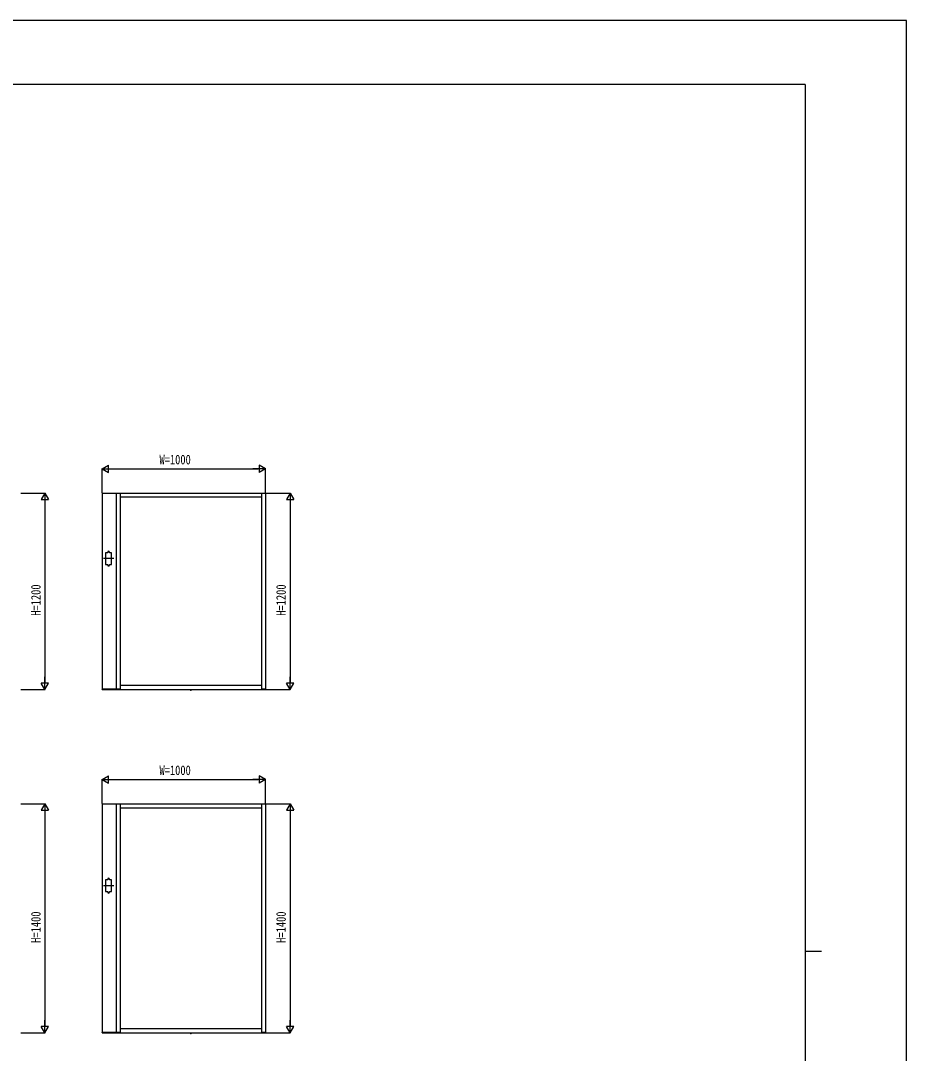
# Model space of a CAD drawing. Units: millimetres, scale not verified. Extents: x -8410 to 8410, y -5940 to 5940.
# Drawn here: x 2991 to 8410, y -375 to 5940 of the extents above; entities that cross this region are included whole.
import ezdxf
from ezdxf.enums import TextEntityAlignment as Align

# ---------------------------------------------------------------- set-up
doc = ezdxf.new("R2010")
doc.units = ezdxf.units.MM
doc.header["$LTSCALE"] = 30
for name, color, linetype in [('0-2_YKK_A1', 4, 'Continuous'), ('0-3_YKK_D', 6, 'Continuous'), ('0-4_YKK_ZWAK', 7, 'Continuous')]:
    doc.layers.add(name, color=color, linetype=linetype)
doc.styles.add('ＭＳ ゴシック', font='')
doc.styles.get('ＭＳ ゴシック').set_extended_font_data('MS Gothic')

msp = doc.modelspace()

# ---------------------------------------------------------------- linework, layer by layer
at = {"layer": '0-2_YKK_A1'}
for p, q in [((3489.65, 3050.03), (3489.54, 3048)), ((3490.04, 3048), (3490.04, 1852)), ((3600.04, 3048), (3490.04, 3048)), ((3490.15, 3050.5), (3599.43, 3050.5)), ((3575.04, 3048), (3575.04, 1852)), ((3600.04, 3050), (4465.04, 3050)), ((3600.04, 3050), (3600.04, 1850)), ((4465.15, 3050.03), (4465.04, 3048)), ((4465.04, 3050), (4465.04, 1850)), ((4490.04, 3048), (4465.04, 3048)), ((4465.65, 3050.5), (4489.93, 3050.5)), ((4490.04, 3048), (4490.04, 1852)), ((4465.04, 3025), (3600.04, 3025)), ((3524.04, 2685), (3524.04, 2690)), ((3534.04, 2685), (3534.04, 2690)), ((3560.54, 2650), (3497.54, 2650)), ((3524.04, 2615), (3524.04, 2610)), ((3534.04, 2615), (3534.04, 2610)), ((3489.65, 1849.97), (3489.54, 1852)), ((3600.04, 1852), (3490.04, 1852)), ((3490.15, 1849.5), (3599.43, 1849.5)), ((4465.04, 1875), (3600.04, 1875)), ((3600.04, 1850), (4465.04, 1850)), ((4020.04, 1850), (4020.04, 1848)), ((4045.04, 1848), (4020.04, 1848)), ((4036.29, 1848), (4028.79, 1848)), ((4028.79, 1848), (4028.79, 1847.49)), ((4036.29, 1847.49), (4028.79, 1847.49)), ((4032.54, 1850), (4032.54, 1843.4)), ((4036.29, 1848), (4036.29, 1847.49)), ((4045.04, 1850), (4045.04, 1848)), ((4490.04, 1852), (4465.04, 1852)), ((4465.15, 1849.97), (4465.04, 1852)), ((4465.65, 1849.5), (4489.93, 1849.5)), ((3489.65, 1150.03), (3489.54, 1148)), ((3490.04, 1148), (3490.04, -248)), ((3600.04, 1148), (3490.04, 1148)), ((3490.15, 1150.5), (3599.43, 1150.5)), ((3575.04, 1148), (3575.04, -248)), ((3600.04, 1150), (4465.04, 1150)), ((3600.04, 1150), (3600.04, -250)), ((4465.15, 1150.03), (4465.04, 1148)), ((4465.04, 1150), (4465.04, -250)), ((4490.04, 1148), (4465.04, 1148)), ((4465.65, 1150.5), (4489.93, 1150.5)), ((4490.04, 1148), (4490.04, -248)), ((4465.04, 1125), (3600.04, 1125)), ((3560.54, 650), (3497.54, 650)), ((3524.04, 685), (3524.04, 690)), ((3534.04, 685), (3534.04, 690)), ((3524.04, 615), (3524.04, 610)), ((3534.04, 615), (3534.04, 610)), ((3489.65, -250.03), (3489.54, -248)), ((3600.04, -248), (3490.04, -248)), ((3490.15, -250.5), (3599.43, -250.5)), ((4465.04, -225), (3600.04, -225)), ((3600.04, -250), (4465.04, -250)), ((4020.04, -250), (4020.04, -252)), ((4045.04, -252), (4020.04, -252)), ((4036.29, -252), (4028.79, -252)), ((4028.79, -252), (4028.79, -252.51)), ((4036.29, -252.51), (4028.79, -252.51)), ((4032.54, -250), (4032.54, -256.6)), ((4036.29, -252), (4036.29, -252.51)), ((4045.04, -250), (4045.04, -252)), ((4490.04, -248), (4465.04, -248)), ((4465.15, -250.03), (4465.04, -248)), ((4465.65, -250.5), (4489.93, -250.5))]:
    msp.add_line(p, q, dxfattribs=at)
for points in [[(3599.93, 3050.03), (3600.04, 3048), (3489.54, 3048)], [(4490.43, 3050.03), (4490.54, 3048), (4465.04, 3048)], [(3524.04, 2685), (3510.04, 2685), (3510.04, 2615), (3524.04, 2615)], [(3534.04, 2615), (3548.04, 2615), (3548.04, 2685), (3534.04, 2685)], [(3599.93, 1849.97), (3600.04, 1852), (3489.54, 1852)], [(4030.49, 1845.99), (4031.39, 1847.85), (4032.54, 1848.46)], [(4034.59, 1845.99), (4033.68, 1847.85), (4032.54, 1848.46)], [(4490.43, 1849.97), (4490.54, 1852), (4465.04, 1852)], [(3599.93, 1150.03), (3600.04, 1148), (3489.54, 1148)], [(4490.43, 1150.03), (4490.54, 1148), (4465.04, 1148)], [(3524.04, 685), (3510.04, 685), (3510.04, 615), (3524.04, 615)], [(3534.04, 615), (3548.04, 615), (3548.04, 685), (3534.04, 685)], [(3599.93, -250.03), (3600.04, -248), (3489.54, -248)], [(4030.49, -254.01), (4031.39, -252.15), (4032.54, -251.54)], [(4034.59, -254.01), (4033.68, -252.15), (4032.54, -251.54)], [(4490.43, -250.03), (4490.54, -248), (4465.04, -248)]]:
    msp.add_lwpolyline(points, dxfattribs=at)
for centre, radius, start, end in [((3490.15, 3050), 0.5, 90, 177), ((3599.43, 3050), 0.5, 3, 90), ((4465.65, 3050), 0.5, 90, 177), ((4489.93, 3050), 0.5, 3, 90), ((3529.04, 2690), 5, 0, 180), ((3529.04, 2610), 5, 180, 0), ((3490.15, 1850), 0.5, 183, 270), ((3599.43, 1850), 0.5, 270, 357), ((4032.54, 1850.03), 4.53, 214.06671, 325.93329), ((4465.65, 1850), 0.5, 183, 270), ((4489.93, 1850), 0.5, 270, 357), ((3490.15, 1150), 0.5, 90, 177), ((3599.43, 1150), 0.5, 3, 90), ((4465.65, 1150), 0.5, 90, 177), ((4489.93, 1150), 0.5, 3, 90), ((3529.04, 690), 5, 0, 180), ((3529.04, 610), 5, 180, 0), ((3490.15, -250), 0.5, 183, 270), ((3599.43, -250), 0.5, 270, 357), ((4032.54, -249.97), 4.53, 214.06671, 325.93329), ((4465.65, -250), 0.5, 183, 270), ((4489.93, -250), 0.5, 270, 357)]:
    msp.add_arc(centre, radius, start, end, dxfattribs=at)
at = {"layer": '0-3_YKK_D'}
for p, q in [((3490.04, 3200), (3529.01, 3222.5)), ((3529.01, 3177.5), (3529.01, 3222.5)), ((4490.04, 3200), (4451.07, 3222.5)), ((4451.07, 3222.5), (4451.07, 3177.5)), ((3490.04, 3052), (3490.04, 3201)), ((3490.04, 3200), (3529.01, 3177.5)), ((3490.04, 3200), (3567.98, 3200)), ((3535.04, 3200), (4445.04, 3200)), ((4490.04, 3200), (4412.1, 3200)), ((4490.04, 3200), (4451.07, 3177.5)), ((4490.04, 3052), (4490.04, 3201)), ((2992.04, 3050), (3141.04, 3050)), ((3140.04, 3050), (3117.54, 3011.03)), ((3140.04, 3050), (3162.54, 3011.03)), ((3140.04, 3050), (3140.04, 2972.06)), ((4492.04, 3050), (4641.04, 3050)), ((4640.04, 3050), (4617.54, 3011.03)), ((4640.04, 3050), (4662.54, 3011.03)), ((4640.04, 3050), (4640.04, 2972.06)), ((3117.54, 3011.03), (3162.54, 3011.03)), ((3140.04, 3005), (3140.04, 1895)), ((4617.54, 3011.03), (4662.54, 3011.03)), ((4640.04, 3005), (4640.04, 1895)), ((3140.04, 1850), (3140.04, 1927.94)), ((4640.04, 1850), (4640.04, 1927.94)), ((2992.04, 1850), (3141.04, 1850)), ((3140.04, 1850), (3117.54, 1888.97)), ((3162.54, 1888.97), (3117.54, 1888.97)), ((3140.04, 1850), (3162.54, 1888.97)), ((4492.04, 1850), (4641.04, 1850)), ((4640.04, 1850), (4617.54, 1888.97)), ((4662.54, 1888.97), (4617.54, 1888.97)), ((4640.04, 1850), (4662.54, 1888.97)), ((3490.04, 1300), (3529.01, 1322.5)), ((3490.04, 1152), (3490.04, 1301)), ((3490.04, 1300), (3529.01, 1277.5)), ((3490.04, 1300), (3567.98, 1300)), ((3529.01, 1277.5), (3529.01, 1322.5)), ((3535.04, 1300), (4445.04, 1300)), ((4490.04, 1300), (4412.1, 1300)), ((4490.04, 1300), (4451.07, 1322.5)), ((4451.07, 1322.5), (4451.07, 1277.5)), ((4490.04, 1300), (4451.07, 1277.5)), ((4490.04, 1152), (4490.04, 1301)), ((2992.04, 1150), (3141.04, 1150)), ((3140.04, 1150), (3117.54, 1111.03)), ((3140.04, 1150), (3162.54, 1111.03)), ((3140.04, 1150), (3140.04, 1072.06)), ((4492.04, 1150), (4641.04, 1150)), ((4640.04, 1150), (4617.54, 1111.03)), ((4640.04, 1150), (4662.54, 1111.03)), ((4640.04, 1150), (4640.04, 1072.06)), ((3117.54, 1111.03), (3162.54, 1111.03)), ((3140.04, 1105), (3140.04, -205)), ((4617.54, 1111.03), (4662.54, 1111.03)), ((4640.04, 1105), (4640.04, -205)), ((3140.04, -250), (3140.04, -172.06)), ((4640.04, -250), (4640.04, -172.06)), ((2992.04, -250), (3141.04, -250)), ((3140.04, -250), (3117.54, -211.03)), ((3162.54, -211.03), (3117.54, -211.03)), ((3140.04, -250), (3162.54, -211.03)), ((4492.04, -250), (4641.04, -250)), ((4640.04, -250), (4617.54, -211.03)), ((4662.54, -211.03), (4617.54, -211.03)), ((4640.04, -250), (4662.54, -211.03))]:
    msp.add_line(p, q, dxfattribs=at)
at = {"layer": '0-4_YKK_ZWAK'}
for p, q in [((7790.04, 5550), (-7809.96, 5550)), ((7790.04, 5550), (7790.04, -5050)), ((7790.04, 250), (7890.04, 250))]:
    msp.add_line(p, q, dxfattribs=at)
msp.add_lwpolyline([(-8410, -5940), (8410, -5940), (8410, 5940), (-8410, 5940)], close=True, dxfattribs=at)

# ---------------------------------------------------------------- texts
at = {"layer": '0-3_YKK_D', "style": 'ＭＳ ゴシック', "width": 0.8}
for p in [(3840.71, 3209), (3840.71, 1309)]:
    msp.add_text('W=1000', height=58.65, dxfattribs=at).set_placement(p, align=Align.BOTTOM_LEFT)
for s, p in [('H=1200', (3131.04, 2300.67)), ('H=1200', (4631.04, 2300.67)), ('H=1400', (3131.04, 300.67)), ('H=1400', (4631.04, 300.67))]:
    msp.add_text(s, height=58.65, rotation=90, dxfattribs=at).set_placement(p, align=Align.BOTTOM_LEFT)

doc.saveas('drawing.dxf')
